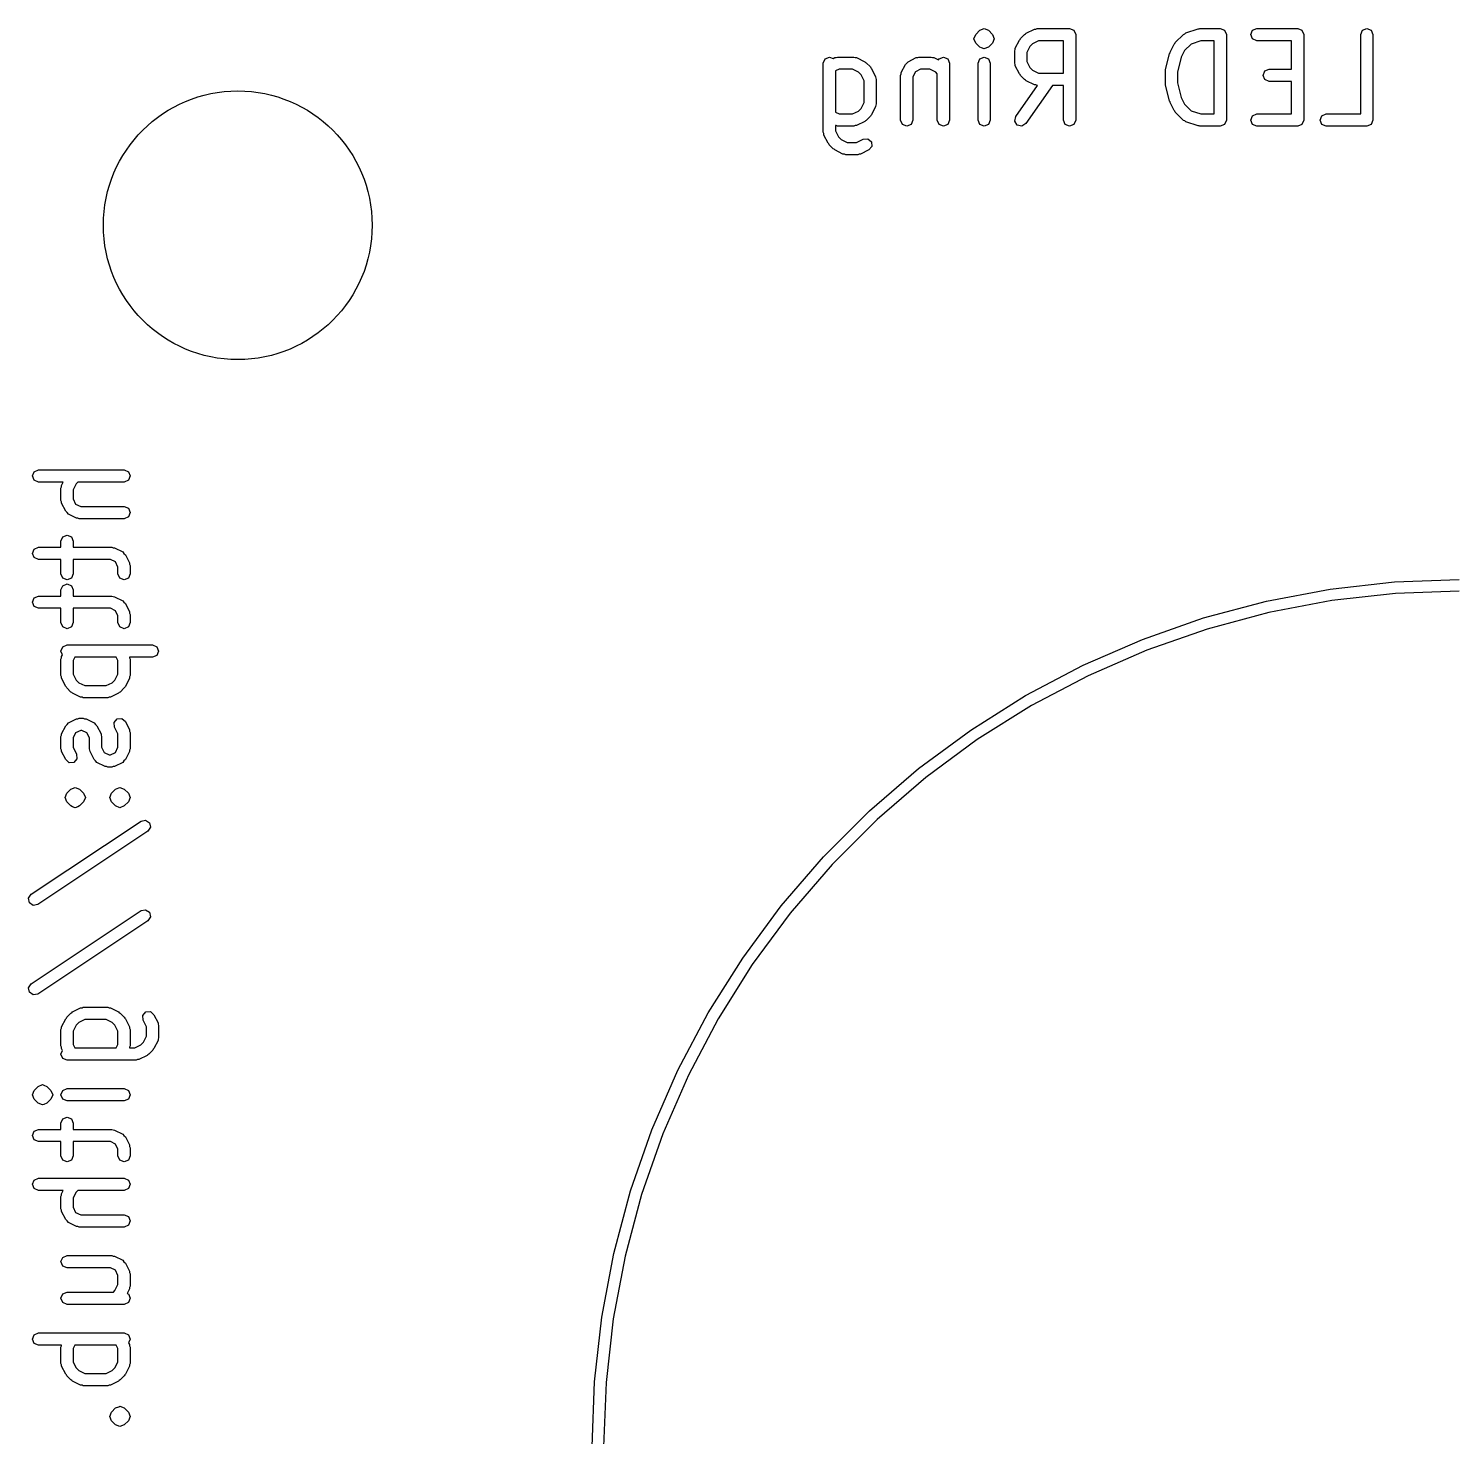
# Model space of a CAD drawing. Extents: x 2.688 to 3.627, y -2.82 to -1.905.
# Drawn here: x 2.6885 to 3.1477, y -2.359 to -1.9051 of the extents above; entities that cross this region are included whole.
import ezdxf

# ---------------------------------------------------------------- set-up
doc = ezdxf.new("R2010")
doc.units = 0
doc.header["$MEASUREMENT"] = 0
doc.layers.add('BLACK', color=7, linetype='CONTINUOUS')

msp = doc.modelspace()

# ---------------------------------------------------------------- linework, layer by layer
at = {"layer": 'BLACK', "linetype": 'CONTINUOUS'}
for p, q in [((2.99375, -1.90697), (2.99506, -1.90566)), ((2.99506, -1.90566), (2.99646, -1.90508)), ((2.99646, -1.90508), (2.99785, -1.90566)), ((2.99785, -1.90566), (2.99916, -1.90697)), ((3.01001, -1.9066), (3.01264, -1.90529)), ((3.01264, -1.90529), (3.01309, -1.90526)), ((3.01309, -1.90526), (3.01352, -1.90508)), ((3.01352, -1.90508), (3.02402, -1.90508)), ((3.02402, -1.90508), (3.02541, -1.90566)), ((3.02541, -1.90566), (3.02598, -1.90705)), ((3.06145, -1.9065), (3.06539, -1.90518)), ((3.06539, -1.90518), (3.06571, -1.90521)), ((3.06571, -1.90521), (3.06601, -1.90508)), ((3.06601, -1.90508), (3.07257, -1.90508)), ((3.07257, -1.90508), (3.07396, -1.90566)), ((3.07396, -1.90566), (3.07454, -1.90705)), ((3.08241, -1.90705), (3.08299, -1.90566)), ((3.08299, -1.90566), (3.08438, -1.90508)), ((3.08438, -1.90508), (3.09751, -1.90508)), ((3.09751, -1.90508), (3.0989, -1.90566)), ((3.0989, -1.90566), (3.09948, -1.90705)), ((3.11785, -1.90705), (3.11842, -1.90566)), ((3.11842, -1.90566), (3.11982, -1.90508)), ((3.11982, -1.90508), (3.12121, -1.90566)), ((3.12121, -1.90566), (3.12178, -1.90705)), ((2.99318, -1.90836), (2.99375, -1.90697)), ((2.99375, -1.90976), (2.99318, -1.90836)), ((2.99375, -1.90697), (2.99375, -1.90697)), ((2.99506, -1.91107), (2.99375, -1.90976)), ((2.99916, -1.90976), (2.99785, -1.91107)), ((2.99916, -1.90697), (2.99916, -1.90697)), ((2.99916, -1.90697), (2.99974, -1.90836)), ((2.99974, -1.90836), (2.99916, -1.90976)), ((3.00651, -1.91142), (3.00782, -1.9088)), ((3.00782, -1.9088), (3.00806, -1.90858)), ((3.00806, -1.90858), (3.00819, -1.90829)), ((3.00819, -1.90829), (3.0095, -1.90697)), ((3.0095, -1.90697), (3.0098, -1.90685)), ((3.0098, -1.90685), (3.01001, -1.9066)), ((3.01206, -1.90998), (3.0112, -1.91084)), ((3.01398, -1.90902), (3.01206, -1.90998)), ((3.02205, -1.90902), (3.01398, -1.90902)), ((3.02205, -1.91952), (3.02205, -1.90902)), ((3.02598, -1.90705), (3.02598, -1.93461)), ((3.05638, -1.91273), (3.05769, -1.91011)), ((3.05769, -1.91011), (3.05793, -1.9099)), ((3.05793, -1.9099), (3.05806, -1.9096)), ((3.05806, -1.9096), (3.06068, -1.90697)), ((3.06068, -1.90697), (3.0611, -1.9068)), ((3.06314, -1.91009), (3.06107, -1.91216)), ((3.0611, -1.9068), (3.06145, -1.9065)), ((3.06633, -1.90902), (3.06314, -1.91009)), ((3.0706, -1.90902), (3.06633, -1.90902)), ((3.0706, -1.93264), (3.0706, -1.90902)), ((3.07454, -1.90705), (3.07454, -1.93461)), ((3.08299, -1.90844), (3.08241, -1.90705)), ((3.08438, -1.90902), (3.08299, -1.90844)), ((3.09554, -1.90902), (3.08438, -1.90902)), ((3.09554, -1.91821), (3.09554, -1.90902)), ((3.09948, -1.90705), (3.09948, -1.93461)), ((3.11785, -1.93264), (3.11785, -1.90705)), ((3.12178, -1.90705), (3.12178, -1.93461)), ((2.94462, -1.91624), (2.9452, -1.91485)), ((2.9452, -1.91485), (2.94659, -1.91427)), ((2.94659, -1.91427), (2.94777, -1.91476)), ((2.94777, -1.91476), (2.94833, -1.91448)), ((2.94833, -1.91448), (2.94879, -1.91445)), ((2.94879, -1.91445), (2.94921, -1.91427)), ((2.94921, -1.91427), (2.95446, -1.91427)), ((2.95446, -1.91427), (2.95489, -1.91445)), ((2.95489, -1.91445), (2.95534, -1.91448)), ((2.95534, -1.91448), (2.95797, -1.91579)), ((2.97195, -1.91579), (2.97458, -1.91448)), ((2.97458, -1.91448), (2.97504, -1.91445)), ((2.97504, -1.91445), (2.97546, -1.91427)), ((2.97546, -1.91427), (2.9794, -1.91427)), ((2.9794, -1.91427), (2.97982, -1.91445)), ((2.97982, -1.91445), (2.98028, -1.91448)), ((2.98028, -1.91448), (2.98178, -1.91523)), ((2.98178, -1.91523), (2.98194, -1.91485)), ((2.98194, -1.91485), (2.98333, -1.91427)), ((2.98333, -1.91427), (2.98473, -1.91485)), ((2.98473, -1.91485), (2.9853, -1.91624)), ((2.99449, -1.91624), (2.99506, -1.91485)), ((2.99564, -1.91131), (2.99506, -1.91107)), ((2.99506, -1.91107), (2.99506, -1.91107)), ((2.99506, -1.91485), (2.99646, -1.91427)), ((2.99646, -1.91165), (2.99564, -1.91131)), ((2.99727, -1.91131), (2.99646, -1.91165)), ((2.99646, -1.91165), (2.99646, -1.91165)), ((2.99646, -1.91165), (2.99646, -1.91165)), ((2.99646, -1.91165), (2.99646, -1.91165)), ((2.99646, -1.91165), (2.99646, -1.91165)), ((2.99646, -1.91427), (2.99785, -1.91485)), ((2.99785, -1.91107), (2.99727, -1.91131)), ((2.99785, -1.91107), (2.99785, -1.91107)), ((2.99785, -1.91107), (2.99785, -1.91107)), ((2.99785, -1.91485), (2.99843, -1.91624)), ((3.0063, -1.9123), (3.00647, -1.91188)), ((3.0063, -1.91624), (3.0063, -1.9123)), ((3.00647, -1.91188), (3.00651, -1.91142)), ((3.0112, -1.91084), (3.01024, -1.91277)), ((3.01024, -1.91277), (3.01024, -1.91577)), ((3.05491, -1.91839), (3.05623, -1.91314)), ((3.05623, -1.91314), (3.05636, -1.91296)), ((3.05636, -1.91296), (3.05638, -1.91273)), ((3.05999, -1.9143), (3.05879, -1.91911)), ((3.06107, -1.91216), (3.05999, -1.9143)), ((2.94462, -1.93855), (2.94462, -1.91624)), ((2.94968, -1.91821), (2.94856, -1.91877)), ((2.94856, -1.91877), (2.94856, -1.93208)), ((2.954, -1.91821), (2.94968, -1.91821)), ((2.95592, -1.91917), (2.954, -1.91821)), ((2.95678, -1.92003), (2.95592, -1.91917)), ((2.95797, -1.91579), (2.95818, -1.91604)), ((2.95818, -1.91604), (2.95848, -1.91616)), ((2.95848, -1.91616), (2.95979, -1.91747)), ((2.95979, -1.91747), (2.95991, -1.91777)), ((2.95991, -1.91777), (2.96016, -1.91798)), ((2.96016, -1.91798), (2.96147, -1.92061)), ((2.96973, -1.91975), (2.96976, -1.9193)), ((2.96976, -1.9193), (2.97107, -1.91667)), ((2.97107, -1.91667), (2.97155, -1.91626)), ((2.97155, -1.91626), (2.97195, -1.91579)), ((2.9743, -1.91902), (2.97349, -1.92064)), ((2.97592, -1.91821), (2.9743, -1.91902)), ((2.97893, -1.91821), (2.97592, -1.91821)), ((2.98085, -1.91917), (2.97893, -1.91821)), ((2.98136, -1.91968), (2.98085, -1.91917)), ((2.98136, -1.93461), (2.98136, -1.91968)), ((2.9853, -1.91624), (2.9853, -1.93461)), ((2.99449, -1.93461), (2.99449, -1.91624)), ((2.99843, -1.91624), (2.99843, -1.93461)), ((3.00647, -1.91666), (3.0063, -1.91624)), ((3.00651, -1.91712), (3.00647, -1.91666)), ((3.00782, -1.91974), (3.00651, -1.91712)), ((3.00806, -1.91996), (3.00782, -1.91974)), ((3.01024, -1.91577), (3.0112, -1.9177)), ((3.0112, -1.9177), (3.01206, -1.91856)), ((3.01206, -1.91856), (3.01398, -1.91952)), ((3.01398, -1.91952), (3.02205, -1.91952)), ((3.05486, -1.91886), (3.05495, -1.91863)), ((3.05486, -1.9228), (3.05486, -1.91886)), ((3.05495, -1.91863), (3.05491, -1.91839)), ((3.05879, -1.91911), (3.05879, -1.92256)), ((3.08635, -1.92018), (3.08693, -1.91878)), ((3.08693, -1.91878), (3.08832, -1.91821)), ((3.08832, -1.91821), (3.09554, -1.91821)), ((2.95774, -1.92195), (2.95678, -1.92003)), ((2.95774, -1.9289), (2.95774, -1.92195)), ((2.96147, -1.92061), (2.9615, -1.92106)), ((2.9615, -1.92106), (2.96168, -1.92149)), ((2.96168, -1.92149), (2.96168, -1.92936)), ((2.96955, -1.92018), (2.96973, -1.91975)), ((2.96955, -1.93461), (2.96955, -1.92018)), ((2.97349, -1.92064), (2.97349, -1.93461)), ((3.00666, -1.93348), (3.01367, -1.92346)), ((3.00819, -1.92026), (3.00806, -1.91996)), ((3.0095, -1.92157), (3.00819, -1.92026)), ((3.0098, -1.92169), (3.0095, -1.92157)), ((3.01001, -1.92194), (3.0098, -1.92169)), ((3.01848, -1.92346), (3.00988, -1.93574)), ((3.01264, -1.92325), (3.01001, -1.92194)), ((3.01309, -1.92328), (3.01264, -1.92325)), ((3.01352, -1.92346), (3.01309, -1.92328)), ((3.01367, -1.92346), (3.01352, -1.92346)), ((3.02205, -1.92346), (3.01848, -1.92346)), ((3.02205, -1.93461), (3.02205, -1.92346)), ((3.05495, -1.92303), (3.05486, -1.9228)), ((3.05491, -1.92328), (3.05495, -1.92303)), ((3.05623, -1.92853), (3.05491, -1.92328)), ((3.05879, -1.92256), (3.05999, -1.92736)), ((3.08693, -1.92157), (3.08635, -1.92018)), ((3.08832, -1.92214), (3.08693, -1.92157)), ((3.09554, -1.92214), (3.08832, -1.92214)), ((3.09554, -1.93264), (3.09554, -1.92214)), ((2.95678, -1.93082), (2.95774, -1.9289)), ((3.05636, -1.92871), (3.05623, -1.92853)), ((3.05638, -1.92893), (3.05636, -1.92871)), ((3.05769, -1.93155), (3.05638, -1.92893)), ((3.05999, -1.92736), (3.06107, -1.92951)), ((2.94856, -1.93208), (2.94968, -1.93264)), ((2.94968, -1.93264), (2.954, -1.93264)), ((2.954, -1.93264), (2.95592, -1.93168)), ((2.95592, -1.93168), (2.95678, -1.93082)), ((2.95979, -1.93338), (2.95848, -1.93469)), ((2.95991, -1.93308), (2.95979, -1.93338)), ((2.96016, -1.93287), (2.95991, -1.93308)), ((2.96147, -1.93024), (2.96016, -1.93287)), ((2.9615, -1.92979), (2.96147, -1.93024)), ((2.96168, -1.92936), (2.9615, -1.92979)), ((3.00633, -1.93495), (3.00666, -1.93348)), ((3.05793, -1.93177), (3.05769, -1.93155)), ((3.05806, -1.93207), (3.05793, -1.93177)), ((3.06068, -1.93469), (3.05806, -1.93207)), ((3.06107, -1.92951), (3.06314, -1.93158)), ((3.06314, -1.93158), (3.06633, -1.93264)), ((3.06633, -1.93264), (3.0706, -1.93264)), ((3.08241, -1.93461), (3.08299, -1.93322)), ((3.08299, -1.93322), (3.08438, -1.93264)), ((3.08438, -1.93264), (3.09554, -1.93264)), ((3.10472, -1.93461), (3.1053, -1.93322)), ((3.1053, -1.93322), (3.10669, -1.93264)), ((3.10669, -1.93264), (3.11785, -1.93264)), ((2.94879, -1.9364), (2.94856, -1.93639)), ((2.94856, -1.93639), (2.94856, -1.93808)), ((2.94856, -1.93808), (2.94952, -1.94001)), ((2.94921, -1.93658), (2.94879, -1.9364)), ((2.95446, -1.93658), (2.94921, -1.93658)), ((2.95489, -1.9364), (2.95446, -1.93658)), ((2.95534, -1.93637), (2.95489, -1.9364)), ((2.95797, -1.93506), (2.95534, -1.93637)), ((2.95818, -1.93482), (2.95797, -1.93506)), ((2.95848, -1.93469), (2.95818, -1.93482)), ((2.97013, -1.936), (2.96955, -1.93461)), ((2.97152, -1.93658), (2.97013, -1.936)), ((2.97291, -1.936), (2.97152, -1.93658)), ((2.97349, -1.93461), (2.97291, -1.936)), ((2.98194, -1.936), (2.98136, -1.93461)), ((2.98333, -1.93658), (2.98194, -1.936)), ((2.98473, -1.936), (2.98333, -1.93658)), ((2.9853, -1.93461), (2.98473, -1.936)), ((2.99506, -1.936), (2.99449, -1.93461)), ((2.99646, -1.93658), (2.99506, -1.936)), ((2.99785, -1.936), (2.99646, -1.93658)), ((2.99843, -1.93461), (2.99785, -1.936)), ((3.00714, -1.93622), (3.00633, -1.93495)), ((3.00861, -1.93655), (3.00714, -1.93622)), ((3.00988, -1.93574), (3.00861, -1.93655)), ((3.02262, -1.936), (3.02205, -1.93461)), ((3.02402, -1.93658), (3.02262, -1.936)), ((3.02541, -1.936), (3.02402, -1.93658)), ((3.02598, -1.93461), (3.02541, -1.936)), ((3.0611, -1.93487), (3.06068, -1.93469)), ((3.06145, -1.93517), (3.0611, -1.93487)), ((3.06539, -1.93648), (3.06145, -1.93517)), ((3.06571, -1.93646), (3.06539, -1.93648)), ((3.06601, -1.93658), (3.06571, -1.93646)), ((3.07257, -1.93658), (3.06601, -1.93658)), ((3.07396, -1.936), (3.07257, -1.93658)), ((3.07454, -1.93461), (3.07396, -1.936)), ((3.08299, -1.936), (3.08241, -1.93461)), ((3.08438, -1.93658), (3.08299, -1.936)), ((3.09751, -1.93658), (3.08438, -1.93658)), ((3.0989, -1.936), (3.09751, -1.93658)), ((3.09948, -1.93461), (3.0989, -1.936)), ((3.1053, -1.936), (3.10472, -1.93461)), ((3.10669, -1.93658), (3.1053, -1.936)), ((3.11982, -1.93658), (3.10669, -1.93658)), ((3.12121, -1.936), (3.11982, -1.93658)), ((3.12178, -1.93461), (3.12121, -1.936)), ((2.94479, -1.93897), (2.94462, -1.93855)), ((2.94483, -1.93943), (2.94479, -1.93897)), ((2.94614, -1.94205), (2.94483, -1.93943)), ((2.94638, -1.94227), (2.94614, -1.94205)), ((2.94651, -1.94257), (2.94638, -1.94227)), ((2.94782, -1.94388), (2.94651, -1.94257)), ((2.94952, -1.94001), (2.95038, -1.94087)), ((2.95038, -1.94087), (2.9523, -1.94183)), ((2.9523, -1.94183), (2.95531, -1.94183)), ((2.95531, -1.94183), (2.95752, -1.94072)), ((2.95752, -1.94072), (2.95902, -1.94062)), ((2.95902, -1.94062), (2.96016, -1.94161)), ((2.96016, -1.94161), (2.96027, -1.94311)), ((2.94812, -1.944), (2.94782, -1.94388)), ((2.94833, -1.94425), (2.94812, -1.944)), ((2.95096, -1.94556), (2.94833, -1.94425)), ((2.95141, -1.94559), (2.95096, -1.94556)), ((2.95184, -1.94577), (2.95141, -1.94559)), ((2.95577, -1.94577), (2.95184, -1.94577)), ((2.9562, -1.94559), (2.95577, -1.94577)), ((2.95665, -1.94556), (2.9562, -1.94559)), ((2.95928, -1.94425), (2.95665, -1.94556)), ((2.96027, -1.94311), (2.95928, -1.94425)), ((2.68973, -2.04934), (2.69031, -2.04795)), ((2.69031, -2.04795), (2.6917, -2.04738)), ((2.6917, -2.04738), (2.71926, -2.04738)), ((2.71926, -2.04738), (2.72065, -2.04795)), ((2.72065, -2.04795), (2.72123, -2.04934)), ((2.69031, -2.05074), (2.68973, -2.04934)), ((2.6917, -2.05131), (2.69031, -2.05074)), ((2.69967, -2.05131), (2.6917, -2.05131)), ((2.69892, -2.05328), (2.69909, -2.05286)), ((2.69909, -2.05286), (2.69912, -2.0524)), ((2.69912, -2.0524), (2.69967, -2.05131)), ((2.70381, -2.05182), (2.70285, -2.05375)), ((2.70432, -2.05131), (2.70381, -2.05182)), ((2.71926, -2.05131), (2.70432, -2.05131)), ((2.72065, -2.05074), (2.71926, -2.05131)), ((2.72123, -2.04934), (2.72065, -2.05074)), ((2.69892, -2.05722), (2.69892, -2.05328)), ((2.69909, -2.05764), (2.69892, -2.05722)), ((2.70285, -2.05375), (2.70285, -2.05675)), ((2.70285, -2.05675), (2.70366, -2.05838)), ((2.69912, -2.0581), (2.69909, -2.05764)), ((2.70044, -2.06072), (2.69912, -2.0581)), ((2.70091, -2.06113), (2.70044, -2.06072)), ((2.70132, -2.0616), (2.70091, -2.06113)), ((2.70394, -2.06292), (2.70132, -2.0616)), ((2.70366, -2.05838), (2.70529, -2.05919)), ((2.70529, -2.05919), (2.71926, -2.05919)), ((2.71926, -2.05919), (2.72065, -2.05976)), ((2.72065, -2.05976), (2.72123, -2.06115)), ((2.72123, -2.06115), (2.72065, -2.06255)), ((2.7044, -2.06295), (2.70394, -2.06292)), ((2.70482, -2.06312), (2.7044, -2.06295)), ((2.71926, -2.06312), (2.70482, -2.06312)), ((2.72065, -2.06255), (2.71926, -2.06312)), ((2.69892, -2.07034), (2.69949, -2.06895)), ((2.69892, -2.07231), (2.69892, -2.07034)), ((2.69949, -2.06895), (2.70088, -2.06837)), ((2.70088, -2.06837), (2.70228, -2.06895)), ((2.70228, -2.06895), (2.70285, -2.07034)), ((2.70285, -2.07034), (2.70285, -2.07231)), ((2.68973, -2.07428), (2.69031, -2.07289)), ((2.69031, -2.07567), (2.68973, -2.07428)), ((2.69031, -2.07289), (2.6917, -2.07231)), ((2.6917, -2.07625), (2.69031, -2.07567)), ((2.6917, -2.07231), (2.69892, -2.07231)), ((2.70285, -2.07231), (2.71532, -2.07231)), ((2.71532, -2.07231), (2.71574, -2.07249)), ((2.71574, -2.07249), (2.7162, -2.07252)), ((2.7162, -2.07252), (2.71883, -2.07383)), ((2.71883, -2.07383), (2.71923, -2.0743)), ((2.71923, -2.0743), (2.71971, -2.07471)), ((2.71971, -2.07471), (2.72102, -2.07733)), ((2.69892, -2.07625), (2.6917, -2.07625)), ((2.69892, -2.08084), (2.69892, -2.07625)), ((2.71486, -2.07625), (2.70285, -2.07625)), ((2.70285, -2.07625), (2.70285, -2.08084)), ((2.71648, -2.07706), (2.71486, -2.07625)), ((2.71729, -2.07868), (2.71648, -2.07706)), ((2.71729, -2.08084), (2.71729, -2.07868)), ((2.72102, -2.07733), (2.72105, -2.07779)), ((2.72105, -2.07779), (2.72123, -2.07822)), ((2.72123, -2.07822), (2.72123, -2.08084)), ((2.69949, -2.08223), (2.69892, -2.08084)), ((2.69892, -2.08609), (2.69949, -2.0847)), ((2.70088, -2.08281), (2.69949, -2.08223)), ((2.69949, -2.0847), (2.70088, -2.08412)), ((2.70228, -2.08223), (2.70088, -2.08281)), ((2.70088, -2.08412), (2.70228, -2.0847)), ((2.70285, -2.08084), (2.70228, -2.08223)), ((2.70228, -2.0847), (2.70285, -2.08609)), ((2.71787, -2.08223), (2.71729, -2.08084)), ((2.71926, -2.08281), (2.71787, -2.08223)), ((2.72065, -2.08223), (2.71926, -2.08281)), ((2.72123, -2.08084), (2.72065, -2.08223)), ((3.10794, -2.0858), (3.12872, -2.08346)), ((3.12872, -2.08346), (3.14961, -2.08268)), ((2.68973, -2.09003), (2.69031, -2.08863)), ((2.69031, -2.08863), (2.6917, -2.08806)), ((2.6917, -2.08806), (2.69892, -2.08806)), ((2.69892, -2.08806), (2.69892, -2.08609)), ((2.70285, -2.08609), (2.70285, -2.08806)), ((2.70285, -2.08806), (2.71532, -2.08806)), ((2.71532, -2.08806), (2.71574, -2.08823)), ((2.71574, -2.08823), (2.7162, -2.08827)), ((2.7162, -2.08827), (2.71883, -2.08958)), ((2.71883, -2.08958), (2.71923, -2.09005)), ((3.08741, -2.08969), (3.10794, -2.0858)), ((3.1085, -2.0895), (3.08824, -2.09334)), ((3.129, -2.08719), (3.1085, -2.0895)), ((3.14961, -2.08642), (3.129, -2.08719)), ((2.69031, -2.09142), (2.68973, -2.09003)), ((2.6917, -2.09199), (2.69031, -2.09142)), ((2.69892, -2.09199), (2.6917, -2.09199)), ((2.69892, -2.09659), (2.69892, -2.09199)), ((2.71486, -2.09199), (2.70285, -2.09199)), ((2.70285, -2.09199), (2.70285, -2.09659)), ((2.71648, -2.09281), (2.71486, -2.09199)), ((2.71729, -2.09443), (2.71648, -2.09281)), ((2.71923, -2.09005), (2.71971, -2.09046)), ((2.71971, -2.09046), (2.72102, -2.09308)), ((2.72102, -2.09308), (2.72105, -2.09354)), ((2.72105, -2.09354), (2.72123, -2.09396)), ((2.72123, -2.09396), (2.72123, -2.09659)), ((3.06721, -2.0951), (3.08741, -2.08969)), ((3.08824, -2.09334), (3.06832, -2.09867)), ((2.69949, -2.09798), (2.69892, -2.09659)), ((2.70088, -2.09856), (2.69949, -2.09798)), ((2.70228, -2.09798), (2.70088, -2.09856)), ((2.70285, -2.09659), (2.70228, -2.09798)), ((2.71729, -2.09659), (2.71729, -2.09443)), ((2.71787, -2.09798), (2.71729, -2.09659)), ((2.71926, -2.09856), (2.71787, -2.09798)), ((2.72065, -2.09798), (2.71926, -2.09856)), ((2.72123, -2.09659), (2.72065, -2.09798)), ((3.04748, -2.102), (3.06721, -2.0951)), ((3.06832, -2.09867), (3.04885, -2.10549)), ((3.02832, -2.11036), (3.04748, -2.102)), ((2.69892, -2.10577), (2.69949, -2.10438)), ((2.69941, -2.10696), (2.69892, -2.10577)), ((2.69892, -2.1084), (2.69909, -2.10798)), ((2.69909, -2.10798), (2.69912, -2.10752)), ((2.69912, -2.10752), (2.69941, -2.10696)), ((2.69949, -2.10438), (2.70088, -2.10381)), ((2.70088, -2.10381), (2.72844, -2.10381)), ((2.70341, -2.10774), (2.70285, -2.10886)), ((2.71673, -2.10774), (2.70341, -2.10774)), ((2.71729, -2.10886), (2.71673, -2.10774)), ((2.72844, -2.10774), (2.72103, -2.10774)), ((2.72103, -2.10774), (2.72105, -2.10798)), ((2.72105, -2.10798), (2.72123, -2.1084)), ((2.72844, -2.10381), (2.72984, -2.10438)), ((2.72984, -2.10717), (2.72844, -2.10774)), ((2.72984, -2.10438), (2.73041, -2.10577)), ((2.73041, -2.10577), (2.72984, -2.10717)), ((3.04885, -2.10549), (3.02995, -2.11373)), ((2.69892, -2.11365), (2.69892, -2.1084)), ((2.70285, -2.10886), (2.70285, -2.11318)), ((2.71729, -2.11318), (2.71729, -2.10886)), ((2.72123, -2.1084), (2.72123, -2.11365)), ((3.00984, -2.12013), (3.02832, -2.11036)), ((2.69909, -2.11407), (2.69892, -2.11365)), ((2.69912, -2.11453), (2.69909, -2.11407)), ((2.70044, -2.11715), (2.69912, -2.11453)), ((2.70068, -2.11737), (2.70044, -2.11715)), ((2.70285, -2.11318), (2.70381, -2.11511)), ((2.70381, -2.11511), (2.70468, -2.11597)), ((2.70468, -2.11597), (2.7066, -2.11693)), ((2.7066, -2.11693), (2.71354, -2.11693)), ((2.71354, -2.11693), (2.71547, -2.11597)), ((2.71547, -2.11597), (2.71633, -2.11511)), ((2.71633, -2.11511), (2.71729, -2.11318)), ((2.71971, -2.11715), (2.71946, -2.11737)), ((2.72102, -2.11453), (2.71971, -2.11715)), ((2.72105, -2.11407), (2.72102, -2.11453)), ((2.72123, -2.11365), (2.72105, -2.11407)), ((3.02995, -2.11373), (3.01171, -2.12337)), ((2.7008, -2.11767), (2.70068, -2.11737)), ((2.70212, -2.11898), (2.7008, -2.11767)), ((2.70242, -2.1191), (2.70212, -2.11898)), ((2.70263, -2.11935), (2.70242, -2.1191)), ((2.70525, -2.12066), (2.70263, -2.11935)), ((2.70571, -2.12069), (2.70525, -2.12066)), ((2.70613, -2.12087), (2.70571, -2.12069)), ((2.71401, -2.12087), (2.70613, -2.12087)), ((2.71443, -2.12069), (2.71401, -2.12087)), ((2.71489, -2.12066), (2.71443, -2.12069)), ((2.71751, -2.11935), (2.71489, -2.12066)), ((2.71773, -2.1191), (2.71751, -2.11935)), ((2.71802, -2.11898), (2.71773, -2.1191)), ((2.71934, -2.11767), (2.71802, -2.11898)), ((2.71946, -2.11737), (2.71934, -2.11767)), ((2.99214, -2.13125), (3.00984, -2.12013)), ((3.01171, -2.12337), (2.99425, -2.13434)), ((2.69912, -2.13245), (2.70044, -2.12983)), ((2.70044, -2.12983), (2.70091, -2.12942)), ((2.70091, -2.12942), (2.70132, -2.12895)), ((2.70132, -2.12895), (2.70394, -2.12764)), ((2.70394, -2.12764), (2.7044, -2.1276)), ((2.7044, -2.1276), (2.70482, -2.12743)), ((2.70482, -2.12743), (2.70613, -2.12743)), ((2.70613, -2.12743), (2.70656, -2.1276)), ((2.70656, -2.1276), (2.70701, -2.12764)), ((2.70701, -2.12764), (2.70964, -2.12895)), ((2.70964, -2.12895), (2.71005, -2.12942)), ((2.71005, -2.12942), (2.71052, -2.12983)), ((2.71052, -2.12983), (2.71183, -2.13245)), ((2.71608, -2.12877), (2.71706, -2.12764)), ((2.71618, -2.13028), (2.71608, -2.12877)), ((2.71729, -2.13249), (2.71618, -2.13028)), ((2.71706, -2.12764), (2.71857, -2.12753)), ((2.71857, -2.12753), (2.71971, -2.12852)), ((2.71971, -2.12852), (2.72102, -2.13114)), ((2.69892, -2.13333), (2.69909, -2.13291)), ((2.69892, -2.13727), (2.69892, -2.13333)), ((2.69909, -2.13291), (2.69912, -2.13245)), ((2.70366, -2.13218), (2.70285, -2.1338)), ((2.70285, -2.1338), (2.70285, -2.13681)), ((2.70529, -2.13136), (2.70366, -2.13218)), ((2.70567, -2.13136), (2.70529, -2.13136)), ((2.70729, -2.13218), (2.70567, -2.13136)), ((2.7081, -2.1338), (2.70729, -2.13218)), ((2.7081, -2.13727), (2.7081, -2.1338)), ((2.71183, -2.13245), (2.71186, -2.13291)), ((2.71186, -2.13291), (2.71204, -2.13333)), ((2.71204, -2.13333), (2.71204, -2.13681)), ((2.71729, -2.13681), (2.71729, -2.13249)), ((2.72102, -2.13114), (2.72105, -2.1316)), ((2.72105, -2.1316), (2.72123, -2.13202)), ((2.72123, -2.13202), (2.72123, -2.13727)), ((2.97532, -2.14366), (2.99214, -2.13125)), ((2.99425, -2.13434), (2.97766, -2.14659)), ((2.69909, -2.13769), (2.69892, -2.13727)), ((2.69912, -2.13815), (2.69909, -2.13769)), ((2.70044, -2.14078), (2.69912, -2.13815)), ((2.70285, -2.13681), (2.70396, -2.13901)), ((2.70396, -2.13901), (2.70406, -2.14052)), ((2.70828, -2.13769), (2.7081, -2.13727)), ((2.70831, -2.13815), (2.70828, -2.13769)), ((2.70962, -2.14078), (2.70831, -2.13815)), ((2.71204, -2.13681), (2.71285, -2.13843)), ((2.71285, -2.13843), (2.71447, -2.13924)), ((2.71447, -2.13924), (2.71486, -2.13924)), ((2.71486, -2.13924), (2.71648, -2.13843)), ((2.71648, -2.13843), (2.71729, -2.13681)), ((2.72102, -2.13815), (2.71971, -2.14078)), ((2.72105, -2.13769), (2.72102, -2.13815)), ((2.72123, -2.13727), (2.72105, -2.13769)), ((2.70157, -2.14176), (2.70044, -2.14078)), ((2.70308, -2.14166), (2.70157, -2.14176)), ((2.70406, -2.14052), (2.70308, -2.14166)), ((2.71009, -2.14118), (2.70962, -2.14078)), ((2.7105, -2.14166), (2.71009, -2.14118)), ((2.71313, -2.14297), (2.7105, -2.14166)), ((2.71358, -2.143), (2.71313, -2.14297)), ((2.71401, -2.14318), (2.71358, -2.143)), ((2.71532, -2.14318), (2.71401, -2.14318)), ((2.71574, -2.143), (2.71532, -2.14318)), ((2.7162, -2.14297), (2.71574, -2.143)), ((2.71883, -2.14166), (2.7162, -2.14297)), ((2.71923, -2.14118), (2.71883, -2.14166)), ((2.71971, -2.14078), (2.71923, -2.14118)), ((2.95948, -2.1573), (2.97532, -2.14366)), ((2.97766, -2.14659), (2.96203, -2.16004)), ((2.70023, -2.15302), (2.7008, -2.15163)), ((2.7008, -2.15441), (2.70023, -2.15302)), ((2.7008, -2.15163), (2.70212, -2.15031)), ((2.7008, -2.15163), (2.7008, -2.15163)), ((2.70212, -2.15031), (2.70351, -2.14974)), ((2.70351, -2.14974), (2.7049, -2.15031)), ((2.7049, -2.15031), (2.70621, -2.15163)), ((2.70621, -2.15163), (2.70621, -2.15163)), ((2.70621, -2.15163), (2.70679, -2.15302)), ((2.70679, -2.15302), (2.70621, -2.15441)), ((2.71466, -2.15302), (2.71524, -2.15163)), ((2.71524, -2.15441), (2.71466, -2.15302)), ((2.71524, -2.15163), (2.71655, -2.15031)), ((2.71655, -2.15031), (2.71754, -2.14991)), ((2.71754, -2.14991), (2.71794, -2.14974)), ((2.71794, -2.14974), (2.71794, -2.14974)), ((2.71794, -2.14974), (2.71934, -2.15031)), ((2.71934, -2.15031), (2.71934, -2.15031)), ((2.71934, -2.15031), (2.72065, -2.15163)), ((2.72065, -2.15163), (2.72065, -2.15163)), ((2.72065, -2.15163), (2.72123, -2.15302)), ((2.72123, -2.15302), (2.72065, -2.15441)), ((2.70212, -2.15572), (2.7008, -2.15441)), ((2.70269, -2.15596), (2.70212, -2.15572)), ((2.70212, -2.15572), (2.70212, -2.15572)), ((2.70351, -2.1563), (2.70269, -2.15596)), ((2.70432, -2.15596), (2.70351, -2.1563)), ((2.70351, -2.1563), (2.70351, -2.1563)), ((2.70351, -2.1563), (2.70351, -2.1563)), ((2.7049, -2.15572), (2.70432, -2.15596)), ((2.70621, -2.15441), (2.7049, -2.15572)), ((2.7049, -2.15572), (2.7049, -2.15572)), ((2.7049, -2.15572), (2.7049, -2.15572)), ((2.71655, -2.15572), (2.71524, -2.15441)), ((2.71524, -2.15441), (2.71524, -2.15441)), ((2.71794, -2.1563), (2.71655, -2.15572)), ((2.71655, -2.15572), (2.71655, -2.15572)), ((2.71934, -2.15572), (2.71794, -2.1563)), ((2.72065, -2.15441), (2.71934, -2.15572)), ((2.9447, -2.17208), (2.95948, -2.1573)), ((2.68929, -2.18419), (2.72473, -2.16057)), ((2.72473, -2.16057), (2.7262, -2.16027)), ((2.7262, -2.16027), (2.72746, -2.16111)), ((2.72775, -2.16259), (2.72691, -2.16384)), ((2.72746, -2.16111), (2.72775, -2.16259)), ((2.96203, -2.16004), (2.94744, -2.17462)), ((2.72691, -2.16384), (2.69148, -2.18746)), ((2.93106, -2.18792), (2.9447, -2.17208)), ((2.94744, -2.17462), (2.93399, -2.19026)), ((2.68846, -2.18544), (2.68929, -2.18419)), ((2.68875, -2.18692), (2.68846, -2.18544)), ((2.69, -2.18776), (2.68875, -2.18692)), ((2.68929, -2.21306), (2.72473, -2.18944)), ((2.69148, -2.18746), (2.69, -2.18776)), ((2.72473, -2.18944), (2.7262, -2.18915)), ((2.7262, -2.18915), (2.72746, -2.18998)), ((2.72746, -2.18998), (2.72775, -2.19146)), ((2.91865, -2.20474), (2.93106, -2.18792)), ((2.93399, -2.19026), (2.92174, -2.20685)), ((2.72691, -2.19271), (2.69148, -2.21634)), ((2.72775, -2.19146), (2.72691, -2.19271)), ((2.90753, -2.22244), (2.91865, -2.20474)), ((2.92174, -2.20685), (2.91077, -2.22431)), ((2.68846, -2.21431), (2.68929, -2.21306)), ((2.68875, -2.21579), (2.68846, -2.21431)), ((2.69, -2.21663), (2.68875, -2.21579)), ((2.69148, -2.21634), (2.69, -2.21663)), ((2.7008, -2.22381), (2.70212, -2.22249)), ((2.70212, -2.22249), (2.70242, -2.22237)), ((2.70242, -2.22237), (2.70263, -2.22212)), ((2.70263, -2.22212), (2.70525, -2.22081)), ((2.70525, -2.22081), (2.70571, -2.22078)), ((2.70571, -2.22078), (2.70613, -2.2206)), ((2.70613, -2.2206), (2.71401, -2.2206)), ((2.71401, -2.2206), (2.71443, -2.22078)), ((2.71443, -2.22078), (2.71489, -2.22081)), ((2.71489, -2.22081), (2.71751, -2.22212)), ((2.71751, -2.22212), (2.71773, -2.22237)), ((2.71773, -2.22237), (2.71802, -2.22249)), ((2.71802, -2.22249), (2.71934, -2.2238)), ((2.72526, -2.22326), (2.72625, -2.22212)), ((2.72625, -2.22212), (2.72775, -2.22202)), ((2.72775, -2.22202), (2.72889, -2.223)), ((2.89776, -2.24092), (2.90753, -2.22244)), ((2.69892, -2.22782), (2.69909, -2.2274)), ((2.69909, -2.2274), (2.69912, -2.22694)), ((2.69912, -2.22694), (2.70044, -2.22432)), ((2.70044, -2.22432), (2.70068, -2.2241)), ((2.70068, -2.2241), (2.7008, -2.22381)), ((2.70381, -2.22636), (2.70285, -2.22829)), ((2.70468, -2.2255), (2.70381, -2.22636)), ((2.7066, -2.22454), (2.70468, -2.2255)), ((2.71354, -2.22454), (2.7066, -2.22454)), ((2.71547, -2.2255), (2.71354, -2.22454)), ((2.71633, -2.22636), (2.71547, -2.2255)), ((2.71729, -2.22829), (2.71633, -2.22636)), ((2.71934, -2.2238), (2.71946, -2.2241)), ((2.71946, -2.2241), (2.71971, -2.22432)), ((2.71971, -2.22432), (2.72102, -2.22694)), ((2.72102, -2.22694), (2.72105, -2.2274)), ((2.72105, -2.2274), (2.72123, -2.22782)), ((2.72537, -2.22476), (2.72526, -2.22326)), ((2.72648, -2.22697), (2.72537, -2.22476)), ((2.72648, -2.22998), (2.72648, -2.22697)), ((2.72889, -2.223), (2.7302, -2.22563)), ((2.7302, -2.22563), (2.73024, -2.22609)), ((2.73024, -2.22609), (2.73041, -2.22651)), ((2.73041, -2.22651), (2.73041, -2.23045)), ((2.91077, -2.22431), (2.90113, -2.24255)), ((2.69892, -2.23307), (2.69892, -2.22782)), ((2.70285, -2.22829), (2.70285, -2.23261)), ((2.71729, -2.23261), (2.71729, -2.22829)), ((2.72123, -2.22782), (2.72123, -2.23307)), ((2.72465, -2.23277), (2.72551, -2.2319)), ((2.72551, -2.2319), (2.72648, -2.22998)), ((2.7302, -2.23133), (2.72889, -2.23395)), ((2.73024, -2.23087), (2.7302, -2.23133)), ((2.73041, -2.23045), (2.73024, -2.23087)), ((2.69909, -2.23349), (2.69892, -2.23307)), ((2.69892, -2.2357), (2.69941, -2.23451)), ((2.69949, -2.23709), (2.69892, -2.2357)), ((2.69912, -2.23395), (2.69909, -2.23349)), ((2.69941, -2.23451), (2.69912, -2.23395)), ((2.70285, -2.23261), (2.70341, -2.23373)), ((2.70341, -2.23373), (2.71673, -2.23373)), ((2.71673, -2.23373), (2.71729, -2.23261)), ((2.72105, -2.23349), (2.72103, -2.23373)), ((2.72103, -2.23373), (2.72273, -2.23373)), ((2.72123, -2.23307), (2.72105, -2.23349)), ((2.72273, -2.23373), (2.72465, -2.23277)), ((2.7267, -2.23614), (2.72407, -2.23746)), ((2.72691, -2.2359), (2.7267, -2.23614)), ((2.72721, -2.23578), (2.72691, -2.2359)), ((2.72852, -2.23446), (2.72721, -2.23578)), ((2.72865, -2.23416), (2.72852, -2.23446)), ((2.72889, -2.23395), (2.72865, -2.23416)), ((2.70088, -2.23766), (2.69949, -2.23709)), ((2.72319, -2.23766), (2.70088, -2.23766)), ((2.72362, -2.23749), (2.72319, -2.23766)), ((2.72407, -2.23746), (2.72362, -2.23749)), ((2.8894, -2.26008), (2.89776, -2.24092)), ((2.69162, -2.24611), (2.69301, -2.24554)), ((2.69301, -2.24554), (2.69301, -2.24554)), ((2.69301, -2.24554), (2.69342, -2.24571)), ((2.69342, -2.24571), (2.6944, -2.24611)), ((2.90113, -2.24255), (2.89289, -2.26145)), ((2.68973, -2.24882), (2.69031, -2.24743)), ((2.69031, -2.25021), (2.68973, -2.24882)), ((2.69031, -2.24743), (2.69162, -2.24611)), ((2.69031, -2.24743), (2.69031, -2.24743)), ((2.69162, -2.25152), (2.69031, -2.25021)), ((2.69162, -2.24611), (2.69162, -2.24611)), ((2.6944, -2.24611), (2.69571, -2.24743)), ((2.69571, -2.25021), (2.6944, -2.25152)), ((2.69571, -2.24743), (2.69629, -2.24882)), ((2.69629, -2.24882), (2.69571, -2.25021)), ((2.69571, -2.25021), (2.69571, -2.25021)), ((2.69571, -2.25021), (2.69571, -2.25021)), ((2.69892, -2.24882), (2.69949, -2.24743)), ((2.69949, -2.25021), (2.69892, -2.24882)), ((2.69949, -2.24743), (2.70088, -2.24685)), ((2.70088, -2.25079), (2.69949, -2.25021)), ((2.70088, -2.24685), (2.71926, -2.24685)), ((2.71926, -2.24685), (2.72065, -2.24743)), ((2.72065, -2.25021), (2.71926, -2.25079)), ((2.72065, -2.24743), (2.72123, -2.24882)), ((2.72123, -2.24882), (2.72065, -2.25021)), ((2.69301, -2.2521), (2.69162, -2.25152)), ((2.69342, -2.25193), (2.69301, -2.2521)), ((2.69301, -2.2521), (2.69301, -2.2521)), ((2.69301, -2.2521), (2.69301, -2.2521)), ((2.6944, -2.25152), (2.69342, -2.25193)), ((2.6944, -2.25152), (2.6944, -2.25152)), ((2.71926, -2.25079), (2.70088, -2.25079)), ((2.69892, -2.25801), (2.69949, -2.25661)), ((2.69892, -2.25997), (2.69892, -2.25801)), ((2.69949, -2.25661), (2.70088, -2.25604)), ((2.70088, -2.25604), (2.70228, -2.25661)), ((2.70228, -2.25661), (2.70285, -2.25801)), ((2.70285, -2.25801), (2.70285, -2.25997)), ((2.68973, -2.26194), (2.69031, -2.26055)), ((2.69031, -2.26333), (2.68973, -2.26194)), ((2.69031, -2.26055), (2.6917, -2.25997)), ((2.6917, -2.26391), (2.69031, -2.26333)), ((2.6917, -2.25997), (2.69892, -2.25997)), ((2.69892, -2.26391), (2.6917, -2.26391)), ((2.69892, -2.2685), (2.69892, -2.26391)), ((2.70285, -2.25997), (2.71532, -2.25997)), ((2.71486, -2.26391), (2.70285, -2.26391)), ((2.70285, -2.26391), (2.70285, -2.2685)), ((2.71648, -2.26472), (2.71486, -2.26391)), ((2.71532, -2.25997), (2.71574, -2.26015)), ((2.71574, -2.26015), (2.7162, -2.26018)), ((2.7162, -2.26018), (2.71883, -2.26149)), ((2.71883, -2.26149), (2.71923, -2.26197)), ((2.71923, -2.26197), (2.71971, -2.26237)), ((2.71971, -2.26237), (2.72102, -2.265)), ((2.8825, -2.27981), (2.8894, -2.26008)), ((2.89289, -2.26145), (2.88608, -2.28092)), ((2.69949, -2.2699), (2.69892, -2.2685)), ((2.70285, -2.2685), (2.70228, -2.2699)), ((2.71729, -2.26634), (2.71648, -2.26472)), ((2.71729, -2.2685), (2.71729, -2.26634)), ((2.71787, -2.2699), (2.71729, -2.2685)), ((2.72123, -2.2685), (2.72065, -2.2699)), ((2.72102, -2.265), (2.72105, -2.26546)), ((2.72105, -2.26546), (2.72123, -2.26588)), ((2.72123, -2.26588), (2.72123, -2.2685)), ((2.70088, -2.27047), (2.69949, -2.2699)), ((2.70228, -2.2699), (2.70088, -2.27047)), ((2.71926, -2.27047), (2.71787, -2.2699)), ((2.72065, -2.2699), (2.71926, -2.27047)), ((2.68973, -2.27769), (2.69031, -2.2763)), ((2.69031, -2.27908), (2.68973, -2.27769)), ((2.69031, -2.2763), (2.6917, -2.27572)), ((2.6917, -2.27572), (2.71926, -2.27572)), ((2.71926, -2.27572), (2.72065, -2.2763)), ((2.72065, -2.2763), (2.72123, -2.27769)), ((2.72123, -2.27769), (2.72065, -2.27908)), ((2.6917, -2.27966), (2.69031, -2.27908)), ((2.69967, -2.27966), (2.6917, -2.27966)), ((2.69892, -2.28163), (2.69909, -2.2812)), ((2.69892, -2.28556), (2.69892, -2.28163)), ((2.69909, -2.2812), (2.69912, -2.28075)), ((2.69912, -2.28075), (2.69967, -2.27966)), ((2.70381, -2.28017), (2.70285, -2.28209)), ((2.70285, -2.28209), (2.70285, -2.2851)), ((2.70432, -2.27966), (2.70381, -2.28017)), ((2.71926, -2.27966), (2.70432, -2.27966)), ((2.72065, -2.27908), (2.71926, -2.27966)), ((2.87709, -2.3), (2.8825, -2.27981)), ((2.88608, -2.28092), (2.88074, -2.30084)), ((2.69909, -2.28599), (2.69892, -2.28556)), ((2.69912, -2.28644), (2.69909, -2.28599)), ((2.70044, -2.28907), (2.69912, -2.28644)), ((2.70285, -2.2851), (2.70366, -2.28672)), ((2.70366, -2.28672), (2.70529, -2.28753)), ((2.70091, -2.28948), (2.70044, -2.28907)), ((2.70132, -2.28995), (2.70091, -2.28948)), ((2.70394, -2.29126), (2.70132, -2.28995)), ((2.7044, -2.29129), (2.70394, -2.29126)), ((2.70482, -2.29147), (2.7044, -2.29129)), ((2.71926, -2.29147), (2.70482, -2.29147)), ((2.70529, -2.28753), (2.71926, -2.28753)), ((2.71926, -2.28753), (2.72065, -2.28811)), ((2.72065, -2.29089), (2.71926, -2.29147)), ((2.72065, -2.28811), (2.72123, -2.2895)), ((2.72123, -2.2895), (2.72065, -2.29089)), ((2.69949, -2.30123), (2.70088, -2.30066)), ((2.70088, -2.30066), (2.71532, -2.30066)), ((2.71532, -2.30066), (2.71574, -2.30083)), ((2.71574, -2.30083), (2.7162, -2.30086)), ((2.7162, -2.30086), (2.71883, -2.30218)), ((2.8732, -2.32054), (2.87709, -2.3)), ((2.88074, -2.30084), (2.8769, -2.3211)), ((2.69892, -2.30262), (2.69949, -2.30123)), ((2.69949, -2.30402), (2.69892, -2.30262)), ((2.70088, -2.30459), (2.69949, -2.30402)), ((2.71486, -2.30459), (2.70088, -2.30459)), ((2.71648, -2.3054), (2.71486, -2.30459)), ((2.71729, -2.30703), (2.71648, -2.3054)), ((2.71883, -2.30218), (2.71923, -2.30265)), ((2.71923, -2.30265), (2.71971, -2.30306)), ((2.71971, -2.30306), (2.72102, -2.30568)), ((2.71633, -2.31196), (2.71729, -2.31003)), ((2.71729, -2.31003), (2.71729, -2.30703)), ((2.72102, -2.30568), (2.72105, -2.30614)), ((2.72105, -2.30614), (2.72123, -2.30656)), ((2.72123, -2.30656), (2.72123, -2.3105)), ((2.69892, -2.31444), (2.69949, -2.31304)), ((2.69949, -2.31583), (2.69892, -2.31444)), ((2.69949, -2.31304), (2.70088, -2.31247)), ((2.70088, -2.31247), (2.71582, -2.31247)), ((2.71582, -2.31247), (2.71633, -2.31196)), ((2.72102, -2.31138), (2.72027, -2.31288)), ((2.72027, -2.31288), (2.72065, -2.31304)), ((2.72065, -2.31304), (2.72123, -2.31444)), ((2.72123, -2.31444), (2.72065, -2.31583)), ((2.72105, -2.31092), (2.72102, -2.31138)), ((2.72123, -2.3105), (2.72105, -2.31092)), ((2.70088, -2.3164), (2.69949, -2.31583)), ((2.71663, -2.3164), (2.70088, -2.3164)), ((2.71926, -2.3164), (2.71663, -2.3164)), ((2.72065, -2.31583), (2.71926, -2.3164)), ((2.87086, -2.34132), (2.8732, -2.32054)), ((2.8769, -2.3211), (2.87459, -2.3416)), ((2.68973, -2.32756), (2.69031, -2.32617)), ((2.69031, -2.32895), (2.68973, -2.32756)), ((2.69031, -2.32617), (2.6917, -2.32559)), ((2.6917, -2.32559), (2.71926, -2.32559)), ((2.71926, -2.32559), (2.72065, -2.32617)), ((2.72065, -2.32617), (2.72123, -2.32756)), ((2.72123, -2.32756), (2.72074, -2.32874)), ((2.6917, -2.32953), (2.69031, -2.32895)), ((2.69911, -2.32953), (2.6917, -2.32953)), ((2.69892, -2.33018), (2.69909, -2.32976)), ((2.69892, -2.33543), (2.69892, -2.33018)), ((2.69909, -2.32976), (2.69911, -2.32953)), ((2.70341, -2.32953), (2.70285, -2.33065)), ((2.70285, -2.33065), (2.70285, -2.33497)), ((2.71673, -2.32953), (2.70341, -2.32953)), ((2.71729, -2.33065), (2.71673, -2.32953)), ((2.71729, -2.33497), (2.71729, -2.33065)), ((2.72074, -2.32874), (2.72102, -2.3293)), ((2.72102, -2.3293), (2.72105, -2.32976)), ((2.72105, -2.32976), (2.72123, -2.33018)), ((2.72123, -2.33018), (2.72123, -2.33543)), ((2.69909, -2.33586), (2.69892, -2.33543)), ((2.69912, -2.33631), (2.69909, -2.33586)), ((2.70044, -2.33894), (2.69912, -2.33631)), ((2.70285, -2.33497), (2.70381, -2.33689)), ((2.70381, -2.33689), (2.70468, -2.33775)), ((2.71547, -2.33775), (2.71633, -2.33689)), ((2.71633, -2.33689), (2.71729, -2.33497)), ((2.72102, -2.33631), (2.71971, -2.33894)), ((2.72105, -2.33586), (2.72102, -2.33631)), ((2.72123, -2.33543), (2.72105, -2.33586)), ((2.70068, -2.33915), (2.70044, -2.33894)), ((2.7008, -2.33945), (2.70068, -2.33915)), ((2.70212, -2.34076), (2.7008, -2.33945)), ((2.70242, -2.34089), (2.70212, -2.34076)), ((2.70263, -2.34113), (2.70242, -2.34089)), ((2.70525, -2.34244), (2.70263, -2.34113)), ((2.70468, -2.33775), (2.7066, -2.33871)), ((2.7066, -2.33871), (2.71354, -2.33871)), ((2.71354, -2.33871), (2.71547, -2.33775)), ((2.71751, -2.34113), (2.71489, -2.34244)), ((2.71773, -2.34089), (2.71751, -2.34113)), ((2.71802, -2.34076), (2.71773, -2.34089)), ((2.71934, -2.33945), (2.71802, -2.34076)), ((2.71946, -2.33915), (2.71934, -2.33945)), ((2.71971, -2.33894), (2.71946, -2.33915)), ((2.87008, -2.3622), (2.87086, -2.34132)), ((2.87459, -2.3416), (2.87382, -2.3622)), ((2.70571, -2.34248), (2.70525, -2.34244)), ((2.70613, -2.34265), (2.70571, -2.34248)), ((2.71401, -2.34265), (2.70613, -2.34265)), ((2.71443, -2.34248), (2.71401, -2.34265)), ((2.71489, -2.34244), (2.71443, -2.34248)), ((2.71466, -2.35249), (2.71524, -2.3511)), ((2.71524, -2.3511), (2.71655, -2.34979)), ((2.71655, -2.34979), (2.71754, -2.34938)), ((2.71754, -2.34938), (2.71794, -2.34921)), ((2.71794, -2.34921), (2.71794, -2.34921)), ((2.71794, -2.34921), (2.71934, -2.34979)), ((2.71934, -2.34979), (2.71934, -2.34979)), ((2.71934, -2.34979), (2.72065, -2.3511)), ((2.72065, -2.3511), (2.72065, -2.3511)), ((2.72065, -2.3511), (2.72123, -2.35249)), ((2.71524, -2.35389), (2.71466, -2.35249)), ((2.71655, -2.3552), (2.71524, -2.35389)), ((2.71524, -2.35389), (2.71524, -2.35389)), ((2.71794, -2.35577), (2.71655, -2.3552)), ((2.71655, -2.3552), (2.71655, -2.3552)), ((2.71934, -2.3552), (2.71794, -2.35577)), ((2.72065, -2.35389), (2.71934, -2.3552)), ((2.72123, -2.35249), (2.72065, -2.35389))]:
    msp.add_line(p, q, dxfattribs=at)
at = {"layer": 'BLACK'}
msp.add_circle((2.75591, -1.9685), 0.04331, dxfattribs=at)

doc.saveas('drawing.dxf')
